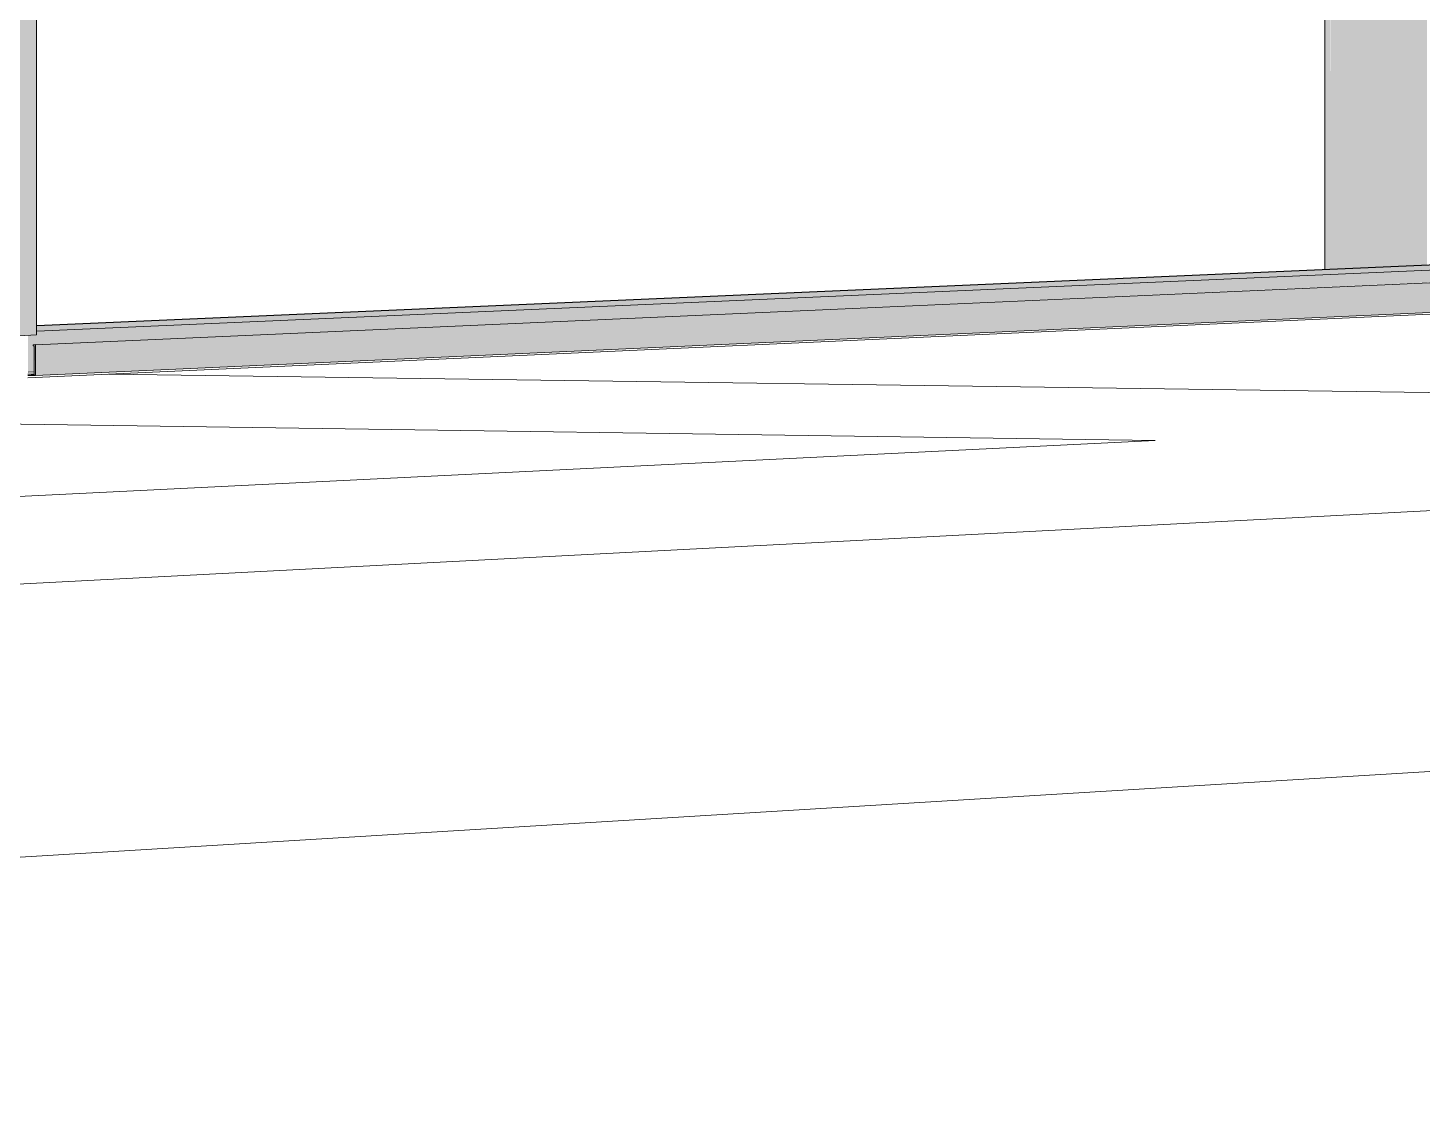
# Model space of a CAD drawing. Header units: inches. Extents: x 31213 to 31218, y -65 to 66.
# Drawn here: x 31214.02596 to 31214.05297, y 65.95866 to 65.97962 of the extents above; entities that cross this region are included whole.
import ezdxf

# ---------------------------------------------------------------- set-up
doc = ezdxf.new("R2010")
doc.units = ezdxf.units.IN
doc.header["$MEASUREMENT"] = 0
for name, color, linetype, lineweight in [('A-GLAZ-CWMG', 51, 'Continuous', 9), ('C-BLDG-PADS', 91, 'Continuous', 9), ('C-TOPO', 7, 'Continuous', 9), ('Conc', 7, 'Continuous', 9), ('EOP-PR', 4, 'Continuous', 9), ('S-COLS', 52, 'Continuous', 9)]:
    doc.layers.add(name, color=color, linetype=linetype, lineweight=lineweight)

msp = doc.modelspace()

# ---------------------------------------------------------------- hatches: boundary and pattern name
at = {"layer": 'A-GLAZ-CWMG', "lineweight": 5}
for points in [[(31214.025793, 65.973657), (31214.02613, 65.973672), (31214.02613, 66.012753), (31214.025793, 66.01276), (31214.025793, 65.976501)], [(31214.025965, 65.972951), (31214.026086, 65.972957), (31214.02611, 65.973486), (31214.122561, 65.977787), (31214.122561, 65.978044), (31214.026133, 65.973828), (31214.02611, 65.973671), (31214.025965, 65.973657), (31214.025965, 65.973392)], [(31214.026133, 65.973745), (31214.12266, 65.977978), (31214.12266, 65.978064), (31214.026133, 65.973847)], [(31214.026109, 65.972886), (31214.123257, 65.977286), (31214.123257, 65.977787), (31214.026109, 65.973484)], [(31214.026109, 65.972886), (31214.026085, 65.972912), (31214.025963, 65.972888)]]:
    msp.add_hatch(color=256, dxfattribs=at).paths.add_polyline_path(points, flags=0)
at = {"layer": 'S-COLS', "lineweight": 5}
h = msp.add_hatch(color=256, dxfattribs=at)
h.paths.add_polyline_path([(31214.051204, 65.974948), (31214.053068, 65.97503), (31214.053068, 65.991985), (31214.051204, 65.991958), (31214.051204, 65.975238)], flags=0)
h.paths.add_polyline_path([(31214.051204, 65.993192), (31214.053068, 65.993218), (31214.053068, 66.010804), (31214.051204, 66.01084), (31214.051204, 65.993224)], flags=0)
h.paths.add_polyline_path([(31214.053068, 66.012059), (31214.053068, 66.02913), (31214.052178, 66.029175), (31214.052205, 66.026634), (31214.052254, 66.026567), (31214.052879, 66.026538), (31214.052872, 66.026433), (31214.051204, 66.026411), (31214.051204, 66.012099), (31214.052879, 66.012063)], flags=0)
h = msp.add_hatch(color=256, dxfattribs=at)
h.paths.add_polyline_path([(31214.051091, 65.974943), (31214.051204, 65.974948), (31214.05118, 65.991958), (31214.051091, 65.991957), (31214.051091, 65.975241)], flags=0)
h.paths.add_polyline_path([(31214.051091, 65.993191), (31214.051204, 65.993192), (31214.051204, 66.01084), (31214.051091, 66.010842), (31214.051091, 65.993225)], flags=0)
h.paths.add_polyline_path([(31214.051204, 66.012099), (31214.051204, 66.026423), (31214.051091, 66.026407), (31214.051103, 66.012101), (31214.051153, 66.0121)], flags=0)
h = msp.add_hatch(color=256, dxfattribs=at)
h.paths.add_polyline_path([(31214.051189, 65.974948), (31214.051204, 65.974948), (31214.051189, 65.976495)], flags=0)
h.paths.add_polyline_path([(31214.051189, 65.993192), (31214.051204, 65.993192), (31214.051189, 65.996289)], flags=0)
h = msp.add_hatch(color=256, dxfattribs=at)
h.paths.add_polyline_path([(31214.051183, 65.974947), (31214.051189, 65.974948), (31214.051183, 65.975241)], flags=0)
h.paths.add_polyline_path([(31214.051183, 65.993192), (31214.051189, 65.993192), (31214.051183, 65.993225)], flags=0)

# ---------------------------------------------------------------- linework, layer by layer
at = {"layer": 'A-GLAZ-CWMG'}
for p, q in [((31214.02613, 65.973672), (31214.02613, 66.012753)), ((31214.026133, 65.973855), (31214.12254, 65.978066)), ((31214.026133, 65.973847), (31214.12266, 65.978064)), ((31214.026133, 65.973745), (31214.12266, 65.977978)), ((31214.026109, 65.973484), (31214.123257, 65.977787)), ((31214.026109, 65.972886), (31214.123257, 65.977286)), ((31214.02613, 65.973672), (31214.025793, 65.973657)), ((31214.026061, 65.973484), (31214.026109, 65.973486)), ((31214.026109, 65.973484), (31214.026061, 65.973484)), ((31214.026061, 65.973484), (31214.026061, 65.973459)), ((31214.026061, 65.973459), (31214.026085, 65.973458)), ((31214.026085, 65.973458), (31214.026085, 65.972912)), ((31214.026109, 65.972886), (31214.026109, 65.973484)), ((31214.025965, 65.972951), (31214.026088, 65.972957)), ((31214.026085, 65.972912), (31214.025963, 65.972913)), ((31214.025963, 65.972888), (31214.026109, 65.972886))]:
    msp.add_line(p, q, dxfattribs=at)
at = {"layer": 'C-BLDG-PADS'}
msp.add_line((31214.025962, 65.972844), (31214.124078, 65.977294), dxfattribs=at)
at = {"layer": 'C-TOPO'}
msp.add_line((31214.025962, 65.972844), (31214.106301, 65.976488), dxfattribs=at)
msp.add_line((31214.025962, 65.972844), (31214.106301, 65.976488), dxfattribs=at)
at = {"layer": 'Conc'}
for p, q in [((31214.347006, 65.985554), (31213.875296, 65.961019)), ((31214.063739, 65.972412), (31214.027535, 65.972913)), ((31214.047803, 65.971628), (31214.010887, 65.972158)), ((31213.888, 65.96377), (31214.047803, 65.971628))]:
    msp.add_line(p, q, dxfattribs=at)
at = {"layer": 'EOP-PR'}
msp.add_line((31213.94532, 65.958658), (31214.191173, 65.973618), dxfattribs=at)
at = {"layer": 'S-COLS'}
msp.add_line((31214.051089, 65.974943), (31214.051089, 65.991957), dxfattribs=at)

doc.saveas('drawing.dxf')
